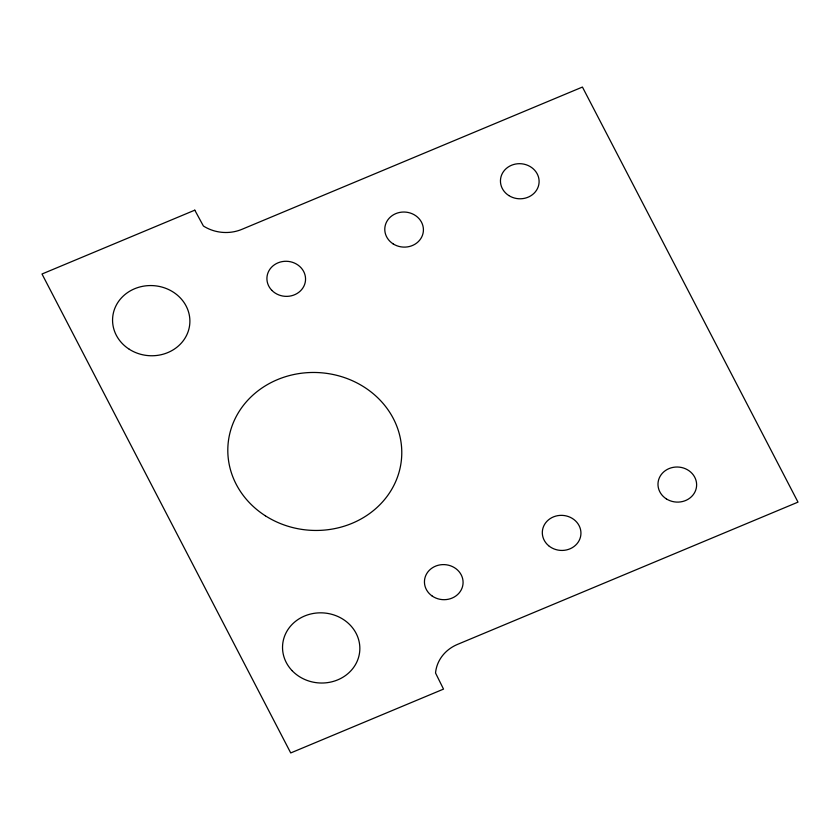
<?xml version="1.0" encoding="UTF-8"?>
<svg xmlns="http://www.w3.org/2000/svg" width="840" height="840" viewBox="0 0 840 840"><rect width="100%" height="100%" fill="white"/><g stroke="black" fill="none" stroke-linecap="round" stroke-linejoin="round"><path stroke-width="1.26" d="M194.796 210.168L42 274.008L290.724 752.945L443.52 689.105L435.54 673.008A38.682 35.081 4.3 0 1 457.495 644.406L798 502.131L582.435 87.055L241.93 229.331A38.682 35.081 4.3 0 1 203.396 226.002L194.796 210.168M508.798 195.541A19.341 17.546 4.3 0 0 539.049 182.9A19.341 17.546 4.3 0 0 511.487 165.27A19.341 17.546 4.3 0 0 508.798 195.541M393.12 243.873A19.341 17.546 4.3 0 0 423.36 231.242A19.341 17.546 4.3 0 0 395.808 213.612A19.341 17.546 4.3 0 0 393.12 243.873M271.877 290.388A19.341 17.546 4.3 0 0 304.616 284.477A19.341 17.546 4.3 0 0 282.188 261.608A19.341 17.546 4.3 0 0 271.877 290.388M432.212 596.064A19.341 17.546 4.3 0 0 462.956 584.441A19.341 17.546 4.3 0 0 436.107 565.929A19.341 17.546 4.3 0 0 432.212 596.064M548.594 545.685A19.341 17.546 4.3 0 0 580.503 536.907A19.341 17.546 4.3 0 0 555.775 516.096A19.341 17.546 4.3 0 0 548.594 545.685M292.068 670.625A38.682 35.081 4.3 0 0 357.767 659.778A38.682 35.081 4.3 0 0 313.74 613.389A38.682 35.081 4.3 0 0 292.068 670.625M129.276 349.262A38.682 35.081 4.3 0 0 189.767 323.988A38.682 35.081 4.3 0 0 134.652 288.729A38.682 35.081 4.3 0 0 129.276 349.262M666.33 498.866A19.341 17.546 4.3 0 0 696.57 486.224A19.341 17.546 4.3 0 0 669.018 468.594A19.341 17.546 4.3 0 0 666.33 498.866M265.387 515.812A87.024 78.939 4.3 0 0 401.499 458.945A87.024 78.939 4.3 0 0 277.483 379.617A87.024 78.939 4.3 0 0 265.387 515.812"/></g></svg>
